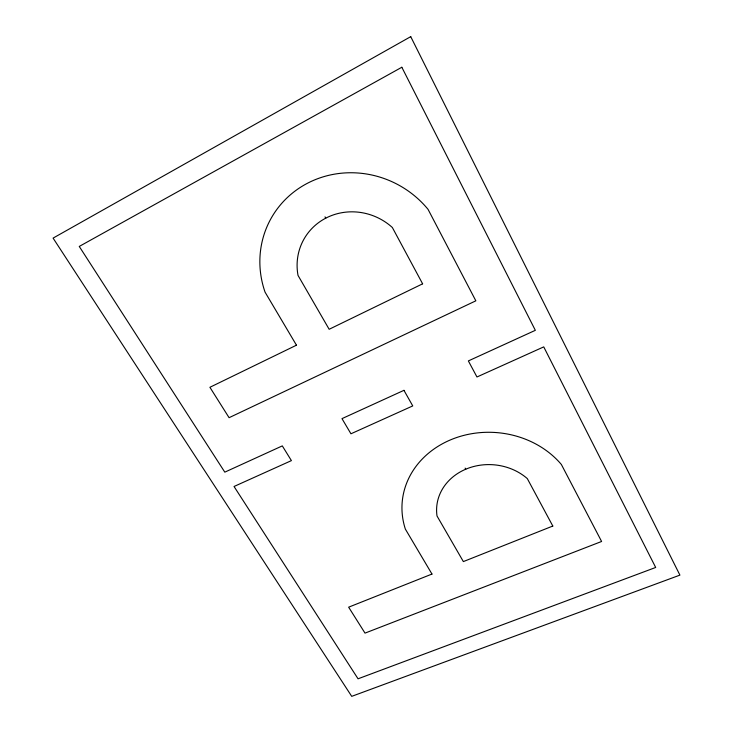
<?xml version="1.0" encoding="UTF-8"?>
<svg xmlns="http://www.w3.org/2000/svg" width="733" height="733" viewBox="0 0 733 733"><rect width="100%" height="100%" fill="white"/><g stroke="black" fill="none" stroke-linecap="round" stroke-linejoin="round"><path stroke-width="1.1" d="M325.012 216.858L325.736 218.168M465.134 468.112L465.748 469.212M410.727 36.65L53.088 238.106L351.721 696.35L679.912 575.121L410.727 36.65M401.831 67.253L79.256 246.435L224.802 472.153L282.306 445.893L291.413 460.617L234.038 486.483L358.052 678.804L655.687 567.461L543.739 346.883L476.963 376.982L468.36 360.92L535.337 330.326L401.831 67.253M296.462 345.188L209.904 387.29L229.081 417.691L475.845 300.823L428.045 209.345A96.206 91.652 30.4 0 0 308.272 182.838A96.206 91.652 30.4 0 0 265.062 292.155L296.462 345.188M422.62 283.827L329.154 329.282L298.019 275.406A57.971 55.204 30.3 0 1 326.258 217.903A57.971 55.204 30.3 0 1 392.338 227.487L422.62 283.827M403.956 390.332L341.981 418.635L350.942 433.789L412.752 405.926L403.956 390.332M431.975 574.058L348.642 607.181L365.007 633.12L601.601 541.476L561.359 464.475A88.62 77.121 4.4 0 0 451.134 439.617A88.62 77.121 4.4 0 0 405.358 529.098L431.975 574.058M552.81 526.047L463.357 561.588L437.015 515.986A53.399 46.454 4.4 0 1 466.206 469.019A53.399 46.454 4.4 0 1 527.302 478.585L552.81 526.047"/></g></svg>
